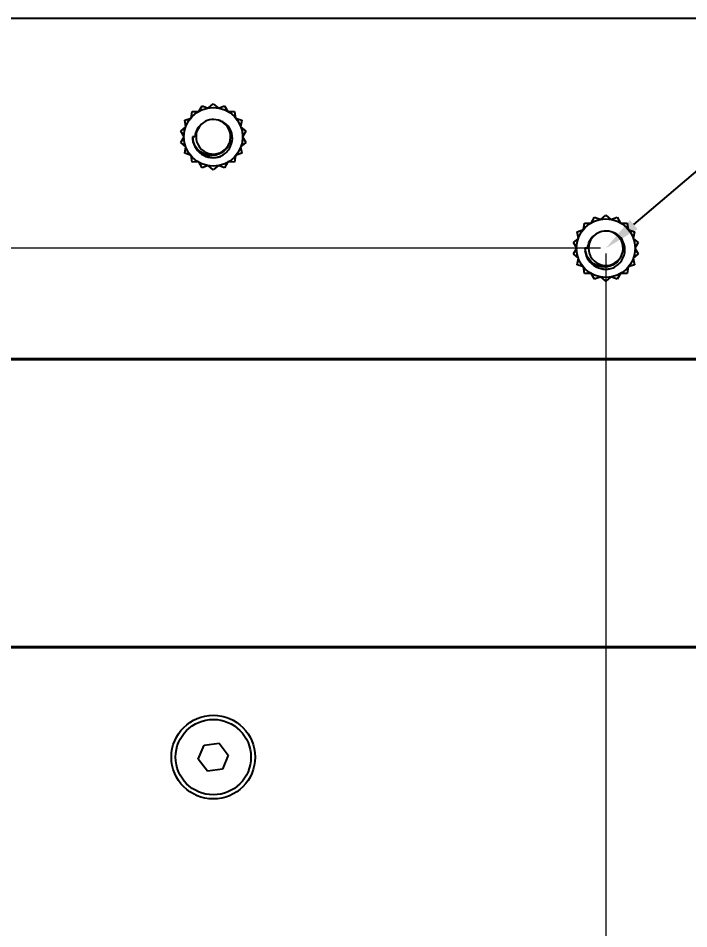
# Model space of a CAD drawing. Header units: millimetres. Extents: x -265 to 612, y -305 to 248.
# Drawn here: x 364.9 to 428.9, y -214.3 to -127.3 of the extents above; entities that cross this region are included whole.
import ezdxf
from ezdxf import colors
from ezdxf.entities.mleader import LeaderData, LeaderLine
from ezdxf.math import Vec2, Vec3

# ---------------------------------------------------------------- set-up
doc = ezdxf.new("R2010")
doc.units = ezdxf.units.MM
doc.header["$MEASUREMENT"] = 0
doc.layers.add('图层0000', color=7, linetype='Continuous', lineweight=25)
doc.dimstyles.new('线性样式 (GB)', dxfattribs={"dimtxt": 3.5, "dimasz": 3.5, "dimexe": 3.5, "dimexo": 0.5, "dimgap": 1.5, "dimtad": 1, "dimdsep": 46, "dimcen": -2.127267, "dimclrd": 7, "dimclre": 7, "dimclrt": 256, "dimadec": 0, "dimazin": 0, "dimtfac": 0.7, "dimtmove": 0, "dimatfit": 1, "dimfxl": 1, "dimfrac": 2, "dimtolj": 1, "dimtzin": 0, "dimlwd": 18, "dimlwe": 18, "dimarcsym": 0})

# ---------------------------------------------------------------- blocks, each defined once
blk = doc.blocks.new('*D11')
at = {"layer": 'Defpoints', "color": 0}
for p in [(346.014, -149.25), (421.014, -149.25), (421.014, -238.919)]:
    blk.add_point(p, dxfattribs=at)
at = {"layer": '图层0000', "color": 7, "linetype": 'Continuous', "lineweight": 18}
for p, q in [((346.014, -149.75), (346.014, -242.419)), ((421.014, -149.75), (421.014, -242.419)), ((349.514, -238.919), (417.514, -238.919))]:
    blk.add_line(p, q, dxfattribs=at)
at = {"layer": '图层0000', "color": 7}
for points in [[(349.514, -238.336), (349.514, -239.502), (346.014, -238.919)], [(417.514, -239.502), (417.514, -238.336), (421.014, -238.919)]]:
    blk.add_solid(points, dxfattribs=at)
at = {"layer": '图层0000', "lineweight": -3, "insert": (383.398, -235.669), "char_height": 3.5, "attachment_point": 5}
blk.add_mtext('\\A1;\\T1.05000001192093;\\W1;\\FSimSun;75 VESA', dxfattribs=at)
blk = doc.blocks.new('*D12')
at = {"layer": 'Defpoints', "color": 0}
for p in [(421.014, -149.25), (330.494, -224.25), (421.014, -224.25)]:
    blk.add_point(p, dxfattribs=at)
at = {"layer": '图层0000', "color": 7, "linetype": 'Continuous', "lineweight": 18}
for p, q in [((420.514, -149.25), (326.994, -149.25)), ((330.494, -152.75), (330.494, -220.75)), ((420.514, -224.25), (326.994, -224.25))]:
    blk.add_line(p, q, dxfattribs=at)
at = {"layer": '图层0000', "color": 7}
for points in [[(331.077, -152.75), (329.91, -152.75), (330.494, -149.25)], [(329.91, -220.75), (331.077, -220.75), (330.494, -224.25)]]:
    blk.add_solid(points, dxfattribs=at)
at = {"layer": '图层0000', "lineweight": -3, "insert": (327.244, -186.75), "char_height": 3.5, "attachment_point": 5, "rotation": 90}
blk.add_mtext('\\A1;\\T1.05000001192093;\\W1;\\FSimSun;75', dxfattribs=at)

msp = doc.modelspace()

# ---------------------------------------------------------------- linework, layer by layer
at = {"layer": '图层0000', "color": 7, "linetype": 'Continuous', "lineweight": 25}
for p, q in [((334.649, -127.275), (493.231, -127.275)), ((382.125, -136.196), (382.436, -135.64)), ((382.436, -135.64), (383.031, -135.866)), ((383.031, -135.866), (383.514, -135.45)), ((383.514, -135.45), (383.996, -135.866)), ((383.996, -135.866), (384.591, -135.64)), ((384.591, -135.64), (384.902, -136.196)), ((381.387, -136.816), (381.489, -136.187)), ((381.489, -136.187), (382.125, -136.196)), ((384.902, -136.196), (385.538, -136.187)), ((385.538, -136.187), (385.641, -136.816)), ((380.786, -137.025), (381.387, -136.816)), ((380.905, -137.651), (380.786, -137.025)), ((385.641, -136.816), (386.242, -137.025)), ((386.242, -137.025), (386.123, -137.651)), ((380.411, -138.053), (380.905, -137.651)), ((380.737, -138.6), (380.411, -138.053)), ((386.123, -137.651), (386.616, -138.053)), ((386.616, -138.053), (386.29, -138.6)), ((380.411, -139.147), (380.737, -138.6)), ((380.905, -139.55), (380.411, -139.147)), ((381.755, -138.6), (381.514, -138.6)), ((386.616, -139.147), (386.123, -139.55)), ((386.29, -138.6), (386.616, -139.147)), ((380.786, -140.175), (380.905, -139.55)), ((386.123, -139.55), (386.242, -140.175)), ((381.387, -140.385), (380.786, -140.175)), ((381.489, -141.013), (381.387, -140.385)), ((384.223, -140.47), (384.217, -140.454)), ((385.641, -140.385), (385.538, -141.013)), ((386.242, -140.175), (385.641, -140.385)), ((382.125, -141.005), (381.489, -141.013)), ((382.436, -141.56), (382.125, -141.005)), ((383.031, -141.335), (382.436, -141.56)), ((383.514, -141.75), (383.031, -141.335)), ((383.996, -141.335), (383.514, -141.75)), ((384.591, -141.56), (383.996, -141.335)), ((384.902, -141.005), (384.591, -141.56)), ((385.538, -141.013), (384.902, -141.005)), ((420.531, -146.516), (421.014, -146.1)), ((421.014, -146.1), (421.496, -146.516)), ((418.887, -147.466), (418.989, -146.837)), ((418.989, -146.837), (419.625, -146.846)), ((419.625, -146.846), (419.936, -146.29)), ((419.936, -146.29), (420.531, -146.516)), ((421.496, -146.516), (422.091, -146.29)), ((422.091, -146.29), (422.402, -146.846)), ((422.402, -146.846), (423.038, -146.837)), ((423.038, -146.837), (423.141, -147.466)), ((418.286, -147.675), (418.887, -147.466)), ((418.405, -148.301), (418.286, -147.675)), ((423.141, -147.466), (423.742, -147.675)), ((423.742, -147.675), (423.623, -148.301)), ((417.911, -148.703), (418.405, -148.301)), ((418.237, -149.25), (417.911, -148.703)), ((423.623, -148.301), (424.116, -148.703)), ((424.116, -148.703), (423.79, -149.25)), ((417.911, -149.797), (418.237, -149.25)), ((419.255, -149.25), (419.014, -149.25)), ((419.049, -149.513), (419.031, -149.515)), ((423.79, -149.25), (424.116, -149.797)), ((418.405, -150.2), (417.911, -149.797)), ((418.286, -150.825), (418.405, -150.2)), ((424.116, -149.797), (423.623, -150.2)), ((423.623, -150.2), (423.742, -150.825)), ((418.887, -151.035), (418.286, -150.825)), ((418.989, -151.663), (418.887, -151.035)), ((421.723, -151.12), (421.717, -151.104)), ((423.141, -151.035), (423.038, -151.663)), ((423.742, -150.825), (423.141, -151.035)), ((419.625, -151.655), (418.989, -151.663)), ((419.936, -152.21), (419.625, -151.655)), ((420.531, -151.985), (419.936, -152.21)), ((421.014, -152.4), (420.531, -151.985)), ((421.496, -151.985), (421.014, -152.4)), ((422.091, -152.21), (421.496, -151.985)), ((422.402, -151.655), (422.091, -152.21)), ((423.038, -151.663), (422.402, -151.655)), ((349.404, -159.88), (442.489, -159.88)), ((441.114, -159.815), (353.374, -159.815)), ((349.404, -187.28), (445.239, -187.28)), ((353.376, -187.385), (441.114, -187.385)), ((382.635, -196.705), (384.067, -196.517)), ((384.067, -196.517), (384.945, -197.663)), ((382.083, -198.038), (382.635, -196.705)), ((382.961, -199.184), (382.083, -198.038)), ((384.945, -197.663), (384.392, -198.996)), ((384.392, -198.996), (382.961, -199.184))]:
    msp.add_line(p, q, dxfattribs=at)
for centre, radius in [((383.514, -138.6), 2.8), ((421.014, -149.25), 2.8), ((383.514, -197.85), 4), ((383.514, -197.85), 3.6)]:
    msp.add_circle(centre, radius, dxfattribs=at)
for centre, radius, start, end in [((383.448, -138.721), 1.698, 128.9351, 175.94152), ((383.514, -138.6), 1.65, 133.32502, 72.40498), ((383.514, -138.601), 1.65, 103.02292, 133.32119), ((383.514, -138.601), 1.65, 72.40878, 103.0153), ((383.514, -138.6), 2, 180, 290.78469), ((383.514, -138.6), 1.982, 180, 290.78469), ((421.014, -149.25), 1.65, 133.32502, 72.40498), ((421.014, -149.251), 1.65, 103.02292, 133.32119), ((421.014, -149.251), 1.65, 72.40878, 103.0153), ((420.948, -149.371), 1.698, 128.9351, 175.94152), ((421.014, -149.25), 2, 180, 290.78469), ((421.014, -149.25), 1.982, 180, 290.78469)]:
    msp.add_arc(centre, radius, start, end, dxfattribs=at)
for points, knots in [([(384.217, -140.454), (384.557, -140.298), (384.85, -140.043), (385.423, -139.133), (385.439, -138.373), (384.904, -137.529), (384.572, -137.217), (384.156, -137.061), (384.012, -137.028)], [0, 0, 0, 0, 0.858481, 0.858481, 2.471723, 2.471723, 3.13839, 3.471723, 3.471723, 3.471723, 3.471723]), ([(384.932, -139.444), (384.851, -139.608), (384.528, -140.059), (384.019, -140.314), (382.915, -140.49), (382.184, -140.131), (381.677, -139.298), (381.594, -139.085), (381.549, -138.863)], [0, 0, 0, 0, 0.333333, 1, 1, 2.379883, 2.379883, 2.796135, 2.796135, 2.796135, 2.796135]), ([(421.717, -151.104), (422.057, -150.948), (422.35, -150.693), (422.923, -149.783), (422.939, -149.023), (422.404, -148.179), (422.072, -147.867), (421.656, -147.711), (421.512, -147.678)], [0, 0, 0, 0, 0.858481, 0.858481, 2.471723, 2.471723, 3.13839, 3.471723, 3.471723, 3.471723, 3.471723]), ([(422.432, -150.094), (422.351, -150.258), (422.028, -150.709), (421.519, -150.964), (420.415, -151.14), (419.684, -150.781), (419.177, -149.948), (419.094, -149.735), (419.049, -149.513)], [0, 0, 0, 0, 0.333333, 1, 1, 2.379883, 2.379883, 2.796135, 2.796135, 2.796135, 2.796135])]:
    msp.add_open_spline(points, degree=3, knots=knots, dxfattribs=at)

# ---------------------------------------------------------------- dimensions: what is measured, and where the dimension line sits
at = {"layer": '图层0000', "color": 7, "linetype": 'Continuous', "lineweight": -3}
dim = msp.add_linear_dim(base=(330.494, -224.25), p1=(421.014, -149.25), p2=(421.014, -224.25), angle=270, text='\\T1.05000001192093;\\W1;\\FSimSun;<>', dimstyle='线性样式 (GB)', override={"dimscale": 1, "dimtxt": 3.5, "dimasz": 3.5, "dimexe": 3.5, "dimexo": 0.5, "dimgap": 1.5, "dimtad": 1, "dimtih": 0, "dimtoh": 0, "dimdec": 2, "dimlfac": 1, "dimrnd": 0, "dimzin": 8, "dimdsep": 46, "dimlunit": 2, "dimpost": '<>', "dimtxsty": 'Standard', "dimsah": 0, "dimtsz": 0, "dimcen": -2.127267, "dimdle": 0, "dimse1": 0, "dimse2": 0, "dimsd1": 0, "dimsd2": 0, "dimclrd": 7, "dimclre": 7, "dimclrt": 256, "dimaunit": 0, "dimadec": 0, "dimazin": 2, "dimtol": 0, "dimlim": 0, "dimtp": 0, "dimtm": 0, "dimtfac": 0.7, "dimtdec": 2, "dimtix": 0, "dimtofl": 1, "dimtmove": 0, "dimatfit": 1, "dimfrac": 2, "dimtzin": 0, "dimlwd": 18, "dimlwe": 18}, dxfattribs=at)
dim.commit()
dim.dimension.update_dxf_attribs({"geometry": '*D12', "text_midpoint": (330.494, -186.75), "dimtype": 160})
dim = msp.add_linear_dim(base=(421.014, -238.919), p1=(346.014, -149.25), p2=(421.014, -149.25), text='\\T1.05000001192093;\\W1;\\FSimSun;<> VESA', dimstyle='线性样式 (GB)', override={"dimscale": 1, "dimtxt": 3.5, "dimasz": 3.5, "dimexe": 3.5, "dimexo": 0.5, "dimgap": 1.5, "dimtad": 1, "dimtih": 0, "dimtoh": 0, "dimdec": 2, "dimlfac": 1, "dimrnd": 0, "dimzin": 8, "dimdsep": 46, "dimlunit": 2, "dimpost": '<>', "dimtxsty": 'Standard', "dimsah": 0, "dimtsz": 0, "dimcen": -2.127267, "dimdle": 0, "dimse1": 0, "dimse2": 0, "dimsd1": 0, "dimsd2": 0, "dimclrd": 7, "dimclre": 7, "dimclrt": 256, "dimaunit": 0, "dimadec": 0, "dimazin": 2, "dimtol": 0, "dimlim": 0, "dimtp": 0, "dimtm": 0, "dimtfac": 0.7, "dimtdec": 2, "dimtix": 0, "dimtofl": 1, "dimtmove": 0, "dimatfit": 1, "dimfrac": 2, "dimtzin": 0, "dimlwd": 18, "dimlwe": 18}, dxfattribs=at)
dim.commit()
dim.dimension.update_dxf_attribs({"geometry": '*D11', "text_midpoint": (383.398, -238.919), "dimtype": 160})

# ---------------------------------------------------------------- leaders
ml = msp.add_multileader_mtext('Standard', dxfattribs=at)
ml.set_content('')
ml.set_leader_properties()
ml.build(insert=Vec2(0, 0))
ml.multileader.update_dxf_attribs({"text_right_attachment_type": 6, "dogleg_length": 62.517, "arrow_head_size": 3.5})
ctx = ml.context
ctx.base_point, ctx.char_height, ctx.arrow_head_size, ctx.landing_gap_size = Vec3(12.166, 9.741), 0.18, 3.5, 1.75
ctx.right_attachment = 6
notes = []
notes.append((ctx, [(0, (1, 1, 0), (432.46, -139.509), (1, 0), 62.517, [(0, [(421.014, -149.25)], 0, [])])]))
ctx.mtext, ml.multileader.dxf.content_type = None, 0
for ctx, leaders in notes:
    for number, flags, end, landing, length, lines in leaders:
        leader = LeaderData()
        leader.index, (leader.has_last_leader_line, leader.has_dogleg_vector, leader.attachment_direction) = number, flags
        leader.last_leader_point, leader.dogleg_vector, leader.dogleg_length = Vec3(end), Vec3(landing), length
        for number, points, colour, breaks in lines:
            line = LeaderLine()
            line.index, line.vertices, line.color, line.breaks = number, Vec3.list(points), colors.encode_raw_color(colour), breaks
            leader.lines.append(line)
        ctx.leaders.append(leader)

doc.saveas('drawing.dxf')
